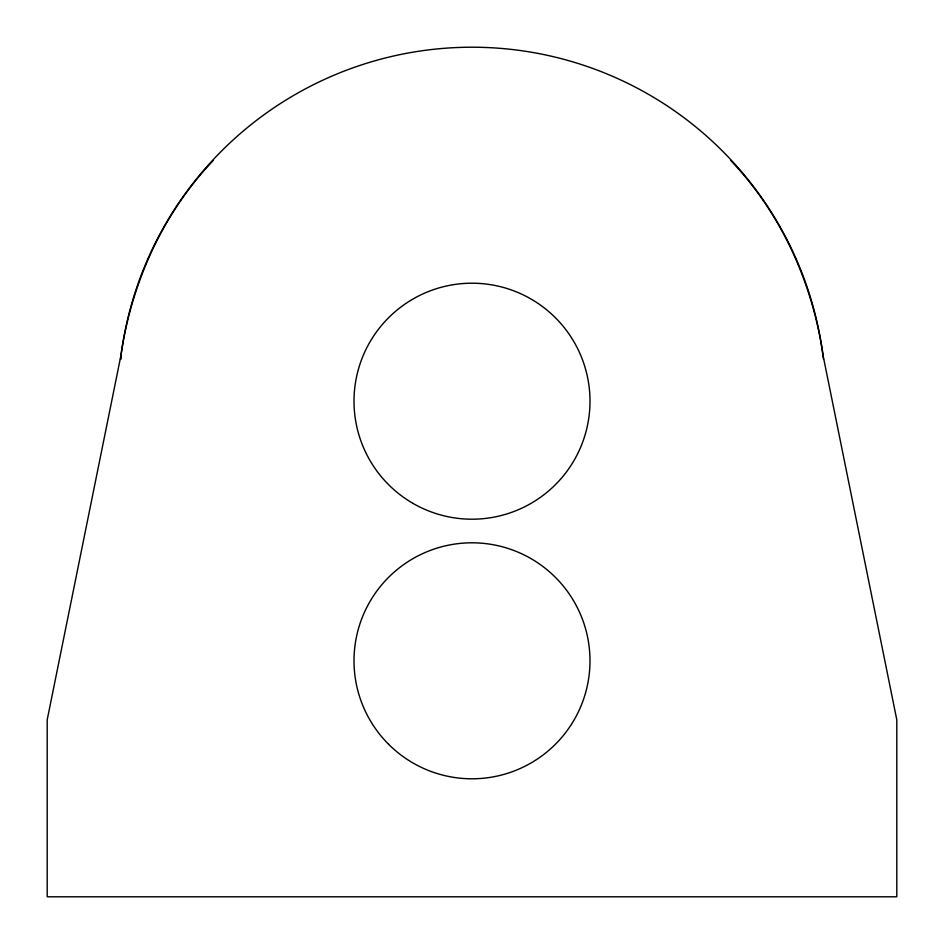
<?xml version="1.0" encoding="UTF-8"?>
<svg xmlns="http://www.w3.org/2000/svg" width="944" height="944" viewBox="0 0 944 944"><rect width="100%" height="100%" fill="white"/><g stroke="black" fill="none" stroke-linecap="round" stroke-linejoin="round"><path stroke-width="1.42" d="M120.749 359.322L121.033 354.991C131.428 282.94 162.746 213.545 213.132 160.633M121.033 354.991L47.2 719.8L47.2 896.8L896.8 896.8L896.8 719.8L822.967 354.991C812.572 282.94 781.254 213.545 730.868 160.633M120.49 359.298A354 354 0 0 1 823.51 359.298M388.562 744.238A118 118 0 0 0 585.976 691.338A118 118 0 0 0 441.462 546.824A118 118 0 0 0 388.562 744.238M413 503.388A118 118 0 0 0 590 401.2A118 118 0 0 0 413 299.012A118 118 0 0 0 413 503.388"/></g></svg>
